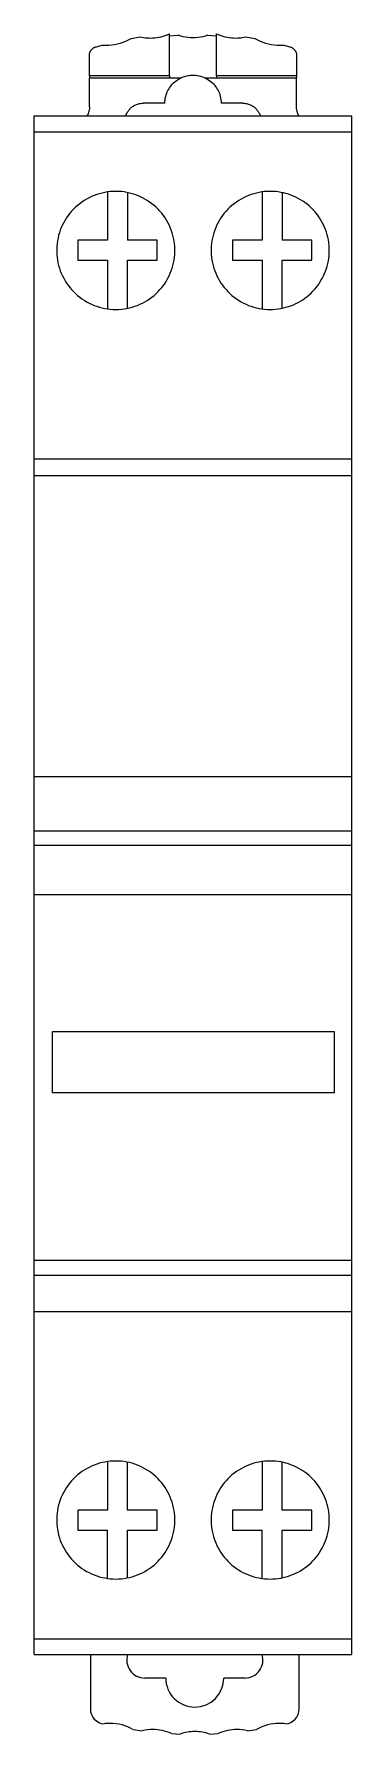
# Model space of a CAD drawing. Header units: millimetres. Extents: x 3609 to 5941, y 2453 to 3731.
# Drawn here: x 5031.4 to 5048.1, y 3360.3 to 3450.1 of the extents above; entities that cross this region are included whole.
import ezdxf

# ---------------------------------------------------------------- set-up
doc = ezdxf.new("R2010")
doc.units = ezdxf.units.MM

msp = doc.modelspace()

# ---------------------------------------------------------------- linework, layer by layer
for p, q in [((5036.062, 3449.632), (5036.205, 3449.69)), ((5036.205, 3449.69), (5036.346, 3449.758)), ((5036.346, 3449.758), (5036.485, 3449.835)), ((5036.485, 3449.835), (5036.966, 3449.913)), ((5036.966, 3449.913), (5037.056, 3449.895)), ((5037.056, 3449.895), (5037.146, 3449.88)), ((5037.146, 3449.88), (5037.235, 3449.868)), ((5037.235, 3449.868), (5037.325, 3449.86)), ((5037.325, 3449.86), (5037.414, 3449.855)), ((5037.414, 3449.855), (5037.502, 3449.854)), ((5037.502, 3449.854), (5037.616, 3449.857)), ((5037.616, 3449.857), (5037.728, 3449.864)), ((5037.728, 3449.864), (5037.841, 3449.877)), ((5037.841, 3449.877), (5037.953, 3449.895)), ((5037.953, 3449.895), (5038.064, 3449.918)), ((5038.064, 3449.918), (5038.175, 3449.947)), ((5038.175, 3449.947), (5038.285, 3449.981)), ((5038.285, 3449.981), (5038.395, 3450.021)), ((5038.395, 3450.021), (5038.504, 3450.066)), ((5038.511, 3450.006), (5038.504, 3450.066)), ((5038.504, 3447.854), (5038.504, 3450.066)), ((5038.504, 3450.006), (5038.511, 3450.006)), ((5038.515, 3449.974), (5038.511, 3450.006)), ((5038.515, 3449.974), (5038.972, 3449.996)), ((5039.102, 3449.956), (5038.972, 3449.996)), ((5039.231, 3449.924), (5039.102, 3449.956)), ((5039.361, 3449.899), (5039.231, 3449.924)), ((5039.49, 3449.881), (5039.361, 3449.899)), ((5039.619, 3449.871), (5039.49, 3449.881)), ((5039.749, 3449.868), (5039.619, 3449.871)), ((5039.878, 3449.871), (5039.749, 3449.868)), ((5040.007, 3449.881), (5039.878, 3449.871)), ((5040.137, 3449.899), (5040.007, 3449.881)), ((5040.266, 3449.924), (5040.137, 3449.899)), ((5040.396, 3449.956), (5040.266, 3449.924)), ((5040.525, 3449.996), (5040.396, 3449.956)), ((5040.525, 3449.996), (5040.982, 3449.974)), ((5040.982, 3449.974), (5040.986, 3450.006)), ((5040.986, 3450.006), (5040.994, 3450.066)), ((5040.986, 3450.006), (5040.994, 3450.006)), ((5040.994, 3450.066), (5041.103, 3450.021)), ((5040.994, 3447.854), (5040.994, 3450.066)), ((5041.103, 3450.021), (5041.213, 3449.981)), ((5041.213, 3449.981), (5041.324, 3449.947)), ((5041.324, 3449.947), (5041.435, 3449.919)), ((5041.435, 3449.919), (5041.547, 3449.896)), ((5041.547, 3449.896), (5041.659, 3449.878)), ((5041.659, 3449.878), (5041.772, 3449.865)), ((5041.772, 3449.865), (5041.885, 3449.857)), ((5041.885, 3449.857), (5041.999, 3449.854)), ((5041.999, 3449.854), (5042.086, 3449.856)), ((5042.086, 3449.856), (5042.174, 3449.86)), ((5042.174, 3449.86), (5042.262, 3449.868)), ((5042.262, 3449.868), (5042.35, 3449.879)), ((5042.35, 3449.879), (5042.439, 3449.894)), ((5042.439, 3449.894), (5042.528, 3449.911)), ((5042.528, 3449.911), (5043.007, 3449.835)), ((5043.007, 3449.835), (5043.147, 3449.758)), ((5043.147, 3449.758), (5043.288, 3449.69)), ((5043.288, 3449.69), (5043.432, 3449.632)), ((5034.291, 3447.854), (5034.292, 3448.98)), ((5034.292, 3448.98), (5034.295, 3449.009)), ((5034.295, 3449.009), (5034.3, 3449.037)), ((5034.3, 3449.037), (5034.306, 3449.063)), ((5034.306, 3449.063), (5034.314, 3449.088)), ((5034.314, 3449.088), (5034.322, 3449.112)), ((5034.322, 3449.112), (5034.332, 3449.135)), ((5034.332, 3449.135), (5034.343, 3449.157)), ((5034.343, 3449.157), (5034.355, 3449.178)), ((5034.355, 3449.178), (5034.368, 3449.198)), ((5034.368, 3449.198), (5034.382, 3449.217)), ((5034.382, 3449.217), (5034.397, 3449.236)), ((5034.397, 3449.236), (5034.413, 3449.254)), ((5034.413, 3449.254), (5034.429, 3449.271)), ((5034.429, 3449.271), (5034.447, 3449.288)), ((5034.447, 3449.288), (5034.465, 3449.303)), ((5034.465, 3449.303), (5034.484, 3449.318)), ((5034.484, 3449.318), (5034.505, 3449.332)), ((5034.505, 3449.332), (5034.526, 3449.345)), ((5034.526, 3449.345), (5034.549, 3449.356)), ((5034.549, 3449.356), (5034.573, 3449.367)), ((5034.573, 3449.367), (5034.598, 3449.377)), ((5034.598, 3449.377), (5034.625, 3449.385)), ((5034.625, 3449.385), (5034.653, 3449.392)), ((5034.653, 3449.392), (5034.966, 3449.477)), ((5034.966, 3449.477), (5034.998, 3449.475)), ((5034.998, 3449.475), (5035.03, 3449.473)), ((5035.03, 3449.473), (5035.062, 3449.472)), ((5035.062, 3449.472), (5035.095, 3449.471)), ((5035.095, 3449.471), (5035.126, 3449.47)), ((5035.126, 3449.47), (5035.158, 3449.47)), ((5035.158, 3449.47), (5035.314, 3449.474)), ((5035.314, 3449.474), (5035.468, 3449.488)), ((5035.468, 3449.488), (5035.619, 3449.511)), ((5035.619, 3449.511), (5035.769, 3449.543)), ((5035.769, 3449.543), (5035.916, 3449.583)), ((5035.916, 3449.583), (5036.062, 3449.632)), ((5043.432, 3449.632), (5043.578, 3449.583)), ((5043.578, 3449.583), (5043.726, 3449.543)), ((5043.726, 3449.543), (5043.876, 3449.511)), ((5043.876, 3449.511), (5044.028, 3449.488)), ((5044.028, 3449.488), (5044.182, 3449.474)), ((5044.182, 3449.474), (5044.339, 3449.47)), ((5044.339, 3449.47), (5044.371, 3449.47)), ((5044.371, 3449.47), (5044.403, 3449.471)), ((5044.403, 3449.471), (5044.435, 3449.472)), ((5044.435, 3449.472), (5044.467, 3449.473)), ((5044.467, 3449.473), (5044.499, 3449.475)), ((5044.499, 3449.475), (5044.532, 3449.477)), ((5044.532, 3449.477), (5044.845, 3449.392)), ((5044.845, 3449.392), (5044.873, 3449.385)), ((5044.873, 3449.385), (5044.899, 3449.376)), ((5044.899, 3449.376), (5044.924, 3449.367)), ((5044.924, 3449.367), (5044.948, 3449.356)), ((5044.948, 3449.356), (5044.971, 3449.344)), ((5044.971, 3449.344), (5044.992, 3449.332)), ((5044.992, 3449.332), (5045.013, 3449.318)), ((5045.013, 3449.318), (5045.032, 3449.303)), ((5045.032, 3449.303), (5045.05, 3449.287)), ((5045.05, 3449.287), (5045.068, 3449.271)), ((5045.068, 3449.271), (5045.084, 3449.254)), ((5045.084, 3449.254), (5045.1, 3449.236)), ((5045.1, 3449.236), (5045.115, 3449.217)), ((5045.115, 3449.217), (5045.129, 3449.198)), ((5045.129, 3449.198), (5045.142, 3449.178)), ((5045.142, 3449.178), (5045.154, 3449.157)), ((5045.154, 3449.157), (5045.165, 3449.135)), ((5045.165, 3449.135), (5045.175, 3449.112)), ((5045.175, 3449.112), (5045.184, 3449.088)), ((5045.184, 3449.088), (5045.191, 3449.063)), ((5045.191, 3449.063), (5045.197, 3449.037)), ((5045.197, 3449.037), (5045.202, 3449.009)), ((5045.202, 3449.009), (5045.206, 3448.98)), ((5045.206, 3448.98), (5045.206, 3447.854)), ((5039.425, 3447.857), (5039.49, 3447.87)), ((5039.49, 3447.87), (5039.554, 3447.88)), ((5039.554, 3447.88), (5039.619, 3447.887)), ((5039.619, 3447.887), (5039.684, 3447.891)), ((5039.684, 3447.891), (5039.749, 3447.892)), ((5039.749, 3447.892), (5039.813, 3447.891)), ((5039.813, 3447.891), (5039.878, 3447.887)), ((5039.878, 3447.887), (5039.943, 3447.88)), ((5039.943, 3447.88), (5040.008, 3447.87)), ((5040.008, 3447.87), (5040.073, 3447.857)), ((5034.29, 3446.215), (5034.291, 3447.744)), ((5038.504, 3447.854), (5034.291, 3447.854)), ((5034.291, 3447.854), (5034.291, 3447.744)), ((5034.291, 3447.744), (5038.504, 3447.744)), ((5038.361, 3446.934), (5038.393, 3447.012)), ((5038.393, 3447.012), (5038.429, 3447.087)), ((5038.429, 3447.087), (5038.469, 3447.16)), ((5038.469, 3447.16), (5038.513, 3447.231)), ((5038.504, 3447.854), (5038.504, 3447.744)), ((5038.504, 3447.744), (5039.101, 3447.744)), ((5038.513, 3447.231), (5038.561, 3447.298)), ((5038.561, 3447.298), (5038.613, 3447.364)), ((5038.613, 3447.364), (5038.669, 3447.427)), ((5038.669, 3447.427), (5038.729, 3447.487)), ((5038.729, 3447.487), (5038.793, 3447.544)), ((5038.793, 3447.544), (5038.862, 3447.599)), ((5038.862, 3447.599), (5038.936, 3447.651)), ((5038.936, 3447.651), (5039.016, 3447.699)), ((5039.016, 3447.699), (5039.101, 3447.744)), ((5039.101, 3447.744), (5039.166, 3447.773)), ((5039.166, 3447.773), (5039.23, 3447.799)), ((5039.23, 3447.799), (5039.295, 3447.822)), ((5039.295, 3447.822), (5039.36, 3447.841)), ((5039.36, 3447.841), (5039.425, 3447.857)), ((5040.073, 3447.857), (5040.137, 3447.841)), ((5040.137, 3447.841), (5040.202, 3447.822)), ((5040.202, 3447.822), (5040.267, 3447.799)), ((5040.267, 3447.799), (5040.332, 3447.773)), ((5040.332, 3447.773), (5040.397, 3447.744)), ((5040.397, 3447.744), (5040.994, 3447.744)), ((5040.397, 3447.744), (5040.482, 3447.699)), ((5040.482, 3447.699), (5040.561, 3447.651)), ((5040.561, 3447.651), (5040.635, 3447.599)), ((5040.635, 3447.599), (5040.704, 3447.544)), ((5040.704, 3447.544), (5040.768, 3447.487)), ((5040.768, 3447.487), (5040.829, 3447.427)), ((5040.829, 3447.427), (5040.885, 3447.364)), ((5040.885, 3447.364), (5040.936, 3447.298)), ((5040.936, 3447.298), (5040.984, 3447.231)), ((5040.984, 3447.231), (5041.028, 3447.16)), ((5045.206, 3447.854), (5040.994, 3447.854)), ((5040.994, 3447.854), (5040.994, 3447.744)), ((5040.994, 3447.744), (5045.206, 3447.744)), ((5041.028, 3447.16), (5041.069, 3447.087)), ((5041.069, 3447.087), (5041.105, 3447.012)), ((5041.105, 3447.012), (5041.137, 3446.934)), ((5045.206, 3447.854), (5045.206, 3447.744)), ((5045.208, 3446.215), (5045.206, 3447.744)), ((5034.286, 3446.132), (5034.277, 3446.055)), ((5034.29, 3446.215), (5034.286, 3446.132)), ((5036.37, 3446.052), (5036.398, 3446.085)), ((5036.398, 3446.085), (5036.428, 3446.117)), ((5036.428, 3446.117), (5036.459, 3446.148)), ((5036.459, 3446.148), (5036.492, 3446.178)), ((5036.492, 3446.178), (5036.527, 3446.206)), ((5036.527, 3446.206), (5036.563, 3446.233)), ((5036.563, 3446.233), (5036.601, 3446.259)), ((5036.601, 3446.259), (5036.642, 3446.283)), ((5036.642, 3446.283), (5036.684, 3446.305)), ((5036.684, 3446.305), (5036.728, 3446.326)), ((5036.728, 3446.326), (5036.774, 3446.345)), ((5036.774, 3446.345), (5036.822, 3446.362)), ((5036.822, 3446.362), (5036.874, 3446.377)), ((5036.874, 3446.377), (5036.928, 3446.39)), ((5036.928, 3446.39), (5036.986, 3446.399)), ((5036.986, 3446.399), (5037.048, 3446.406)), ((5037.048, 3446.406), (5037.115, 3446.408)), ((5038.264, 3446.408), (5037.115, 3446.408)), ((5038.264, 3446.408), (5038.267, 3446.504)), ((5038.267, 3446.504), (5038.276, 3446.596)), ((5038.276, 3446.596), (5038.29, 3446.685)), ((5038.29, 3446.685), (5038.309, 3446.771)), ((5038.309, 3446.771), (5038.333, 3446.854)), ((5038.333, 3446.854), (5038.361, 3446.934)), ((5041.137, 3446.934), (5041.165, 3446.854)), ((5041.165, 3446.854), (5041.188, 3446.771)), ((5041.188, 3446.771), (5041.207, 3446.685)), ((5041.207, 3446.685), (5041.221, 3446.596)), ((5041.221, 3446.596), (5041.23, 3446.504)), ((5041.23, 3446.504), (5041.233, 3446.408)), ((5042.382, 3446.408), (5041.233, 3446.408)), ((5042.382, 3446.408), (5042.45, 3446.406)), ((5042.45, 3446.406), (5042.512, 3446.399)), ((5042.512, 3446.399), (5042.569, 3446.39)), ((5042.569, 3446.39), (5042.624, 3446.377)), ((5042.624, 3446.377), (5042.675, 3446.362)), ((5042.675, 3446.362), (5042.724, 3446.345)), ((5042.724, 3446.345), (5042.77, 3446.326)), ((5042.77, 3446.326), (5042.814, 3446.305)), ((5042.814, 3446.305), (5042.856, 3446.283)), ((5042.856, 3446.283), (5042.896, 3446.259)), ((5042.896, 3446.259), (5042.934, 3446.233)), ((5042.934, 3446.233), (5042.971, 3446.206)), ((5042.971, 3446.206), (5043.005, 3446.178)), ((5043.005, 3446.178), (5043.038, 3446.148)), ((5043.038, 3446.148), (5043.07, 3446.117)), ((5043.07, 3446.117), (5043.099, 3446.085)), ((5043.099, 3446.085), (5043.128, 3446.052)), ((5045.211, 3446.132), (5045.208, 3446.215)), ((5045.221, 3446.055), (5045.211, 3446.132)), ((5031.369, 3444.908), (5031.369, 3445.738)), ((5031.369, 3445.738), (5048.129, 3445.738)), ((5034.191, 3445.794), (5034.161, 3445.738)), ((5034.219, 3445.853), (5034.191, 3445.794)), ((5034.242, 3445.916), (5034.219, 3445.853)), ((5034.262, 3445.983), (5034.242, 3445.916)), ((5034.277, 3446.055), (5034.262, 3445.983)), ((5036.201, 3445.738), (5036.216, 3445.782)), ((5036.216, 3445.782), (5036.233, 3445.824)), ((5036.233, 3445.824), (5036.252, 3445.866)), ((5036.252, 3445.866), (5036.272, 3445.905)), ((5036.272, 3445.905), (5036.294, 3445.944)), ((5036.294, 3445.944), (5036.318, 3445.981)), ((5036.318, 3445.981), (5036.343, 3446.017)), ((5036.343, 3446.017), (5036.37, 3446.052)), ((5043.128, 3446.052), (5043.154, 3446.017)), ((5043.154, 3446.017), (5043.18, 3445.981)), ((5043.18, 3445.981), (5043.203, 3445.944)), ((5043.203, 3445.944), (5043.225, 3445.905)), ((5043.225, 3445.905), (5043.246, 3445.866)), ((5043.246, 3445.866), (5043.264, 3445.824)), ((5043.264, 3445.824), (5043.281, 3445.782)), ((5043.281, 3445.782), (5043.296, 3445.738)), ((5045.235, 3445.983), (5045.221, 3446.055)), ((5045.255, 3445.916), (5045.235, 3445.983)), ((5045.279, 3445.853), (5045.255, 3445.916)), ((5045.306, 3445.794), (5045.279, 3445.853)), ((5045.336, 3445.738), (5045.306, 3445.794)), ((5048.129, 3444.908), (5048.129, 3445.738)), ((5031.369, 3427.637), (5031.369, 3444.908)), ((5031.369, 3444.908), (5048.129, 3444.908)), ((5048.129, 3427.637), (5048.129, 3444.908)), ((5034.676, 3441.591), (5034.538, 3441.54)), ((5034.815, 3441.634), (5034.676, 3441.591)), ((5034.956, 3441.671), (5034.815, 3441.634)), ((5035.099, 3441.702), (5034.956, 3441.671)), ((5035.242, 3441.726), (5035.099, 3441.702)), ((5035.386, 3441.743), (5035.242, 3441.726)), ((5035.247, 3441.726), (5035.247, 3439.177)), ((5035.532, 3441.753), (5035.386, 3441.743)), ((5035.678, 3441.756), (5035.532, 3441.753)), ((5035.826, 3441.753), (5035.678, 3441.756)), ((5035.971, 3441.743), (5035.826, 3441.753)), ((5036.116, 3441.726), (5035.971, 3441.743)), ((5036.259, 3441.702), (5036.116, 3441.726)), ((5036.401, 3441.671), (5036.259, 3441.702)), ((5036.301, 3441.693), (5036.301, 3439.177)), ((5036.542, 3441.634), (5036.401, 3441.671)), ((5036.682, 3441.59), (5036.542, 3441.634)), ((5036.819, 3441.54), (5036.682, 3441.59)), ((5042.816, 3441.591), (5042.679, 3441.54)), ((5042.956, 3441.634), (5042.816, 3441.591)), ((5043.097, 3441.671), (5042.956, 3441.634)), ((5043.239, 3441.702), (5043.097, 3441.671)), ((5043.382, 3441.726), (5043.239, 3441.702)), ((5043.526, 3441.743), (5043.382, 3441.726)), ((5043.388, 3441.726), (5043.388, 3439.177)), ((5043.672, 3441.753), (5043.526, 3441.743)), ((5043.819, 3441.756), (5043.672, 3441.753)), ((5043.959, 3441.753), (5043.819, 3441.756)), ((5044.099, 3441.744), (5043.959, 3441.753)), ((5044.237, 3441.728), (5044.099, 3441.744)), ((5044.374, 3441.706), (5044.237, 3441.728)), ((5044.511, 3441.678), (5044.374, 3441.706)), ((5044.441, 3441.693), (5044.441, 3439.177)), ((5044.646, 3441.644), (5044.511, 3441.678)), ((5044.78, 3441.604), (5044.646, 3441.644)), ((5044.912, 3441.558), (5044.78, 3441.604)), ((5033.351, 3440.712), (5033.256, 3440.601)), ((5033.45, 3440.819), (5033.351, 3440.712)), ((5033.555, 3440.921), (5033.45, 3440.819)), ((5033.664, 3441.018), (5033.555, 3440.921)), ((5033.777, 3441.109), (5033.664, 3441.018)), ((5033.895, 3441.196), (5033.777, 3441.109)), ((5034.017, 3441.276), (5033.895, 3441.196)), ((5034.142, 3441.351), (5034.017, 3441.276)), ((5034.271, 3441.421), (5034.142, 3441.351)), ((5034.403, 3441.484), (5034.271, 3441.421)), ((5034.538, 3441.54), (5034.403, 3441.484)), ((5036.954, 3441.483), (5036.819, 3441.54)), ((5037.087, 3441.42), (5036.954, 3441.483)), ((5037.216, 3441.351), (5037.087, 3441.42)), ((5037.341, 3441.276), (5037.216, 3441.351)), ((5037.463, 3441.195), (5037.341, 3441.276)), ((5037.581, 3441.109), (5037.463, 3441.195)), ((5037.694, 3441.017), (5037.581, 3441.109)), ((5037.803, 3440.92), (5037.694, 3441.017)), ((5037.907, 3440.818), (5037.803, 3440.92)), ((5038.007, 3440.712), (5037.907, 3440.818)), ((5038.101, 3440.6), (5038.007, 3440.712)), ((5041.491, 3440.712), (5041.397, 3440.601)), ((5041.591, 3440.819), (5041.491, 3440.712)), ((5041.695, 3440.921), (5041.591, 3440.819)), ((5041.804, 3441.018), (5041.695, 3440.921)), ((5041.918, 3441.109), (5041.804, 3441.018)), ((5042.035, 3441.196), (5041.918, 3441.109)), ((5042.157, 3441.276), (5042.035, 3441.196)), ((5042.282, 3441.351), (5042.157, 3441.276)), ((5042.411, 3441.42), (5042.282, 3441.351)), ((5042.544, 3441.484), (5042.411, 3441.42)), ((5042.679, 3441.54), (5042.544, 3441.484)), ((5045.042, 3441.506), (5044.912, 3441.558)), ((5045.169, 3441.449), (5045.042, 3441.506)), ((5045.294, 3441.385), (5045.169, 3441.449)), ((5045.415, 3441.316), (5045.294, 3441.385)), ((5045.534, 3441.242), (5045.415, 3441.316)), ((5045.649, 3441.163), (5045.534, 3441.242)), ((5045.76, 3441.078), (5045.649, 3441.163)), ((5045.867, 3440.989), (5045.76, 3441.078)), ((5045.971, 3440.895), (5045.867, 3440.989)), ((5046.07, 3440.796), (5045.971, 3440.895)), ((5046.164, 3440.693), (5046.07, 3440.796)), ((5046.254, 3440.585), (5046.164, 3440.693)), ((5032.807, 3439.852), (5032.754, 3439.717)), ((5032.867, 3439.985), (5032.807, 3439.852)), ((5032.933, 3440.115), (5032.867, 3439.985)), ((5033.005, 3440.242), (5032.933, 3440.115)), ((5033.083, 3440.365), (5033.005, 3440.242)), ((5033.167, 3440.485), (5033.083, 3440.365)), ((5033.256, 3440.601), (5033.167, 3440.485)), ((5038.191, 3440.484), (5038.101, 3440.6)), ((5038.275, 3440.364), (5038.191, 3440.484)), ((5038.353, 3440.241), (5038.275, 3440.364)), ((5038.425, 3440.114), (5038.353, 3440.241)), ((5038.491, 3439.984), (5038.425, 3440.114)), ((5038.55, 3439.851), (5038.491, 3439.984)), ((5038.604, 3439.716), (5038.55, 3439.851)), ((5040.947, 3439.852), (5040.894, 3439.716)), ((5041.007, 3439.985), (5040.947, 3439.852)), ((5041.073, 3440.115), (5041.007, 3439.985)), ((5041.145, 3440.241), (5041.073, 3440.115)), ((5041.223, 3440.365), (5041.145, 3440.241)), ((5041.307, 3440.485), (5041.223, 3440.365)), ((5041.397, 3440.601), (5041.307, 3440.485)), ((5046.339, 3440.474), (5046.254, 3440.585)), ((5046.418, 3440.359), (5046.339, 3440.474)), ((5046.493, 3440.241), (5046.418, 3440.359)), ((5046.562, 3440.12), (5046.493, 3440.241)), ((5046.626, 3439.995), (5046.562, 3440.12)), ((5046.684, 3439.867), (5046.626, 3439.995)), ((5046.736, 3439.737), (5046.684, 3439.867)), ((5032.584, 3439.006), (5032.57, 3438.861)), ((5032.604, 3439.151), (5032.584, 3439.006)), ((5032.632, 3439.295), (5032.604, 3439.151)), ((5032.666, 3439.438), (5032.632, 3439.295)), ((5032.706, 3439.578), (5032.666, 3439.438)), ((5032.754, 3439.717), (5032.706, 3439.578)), ((5033.684, 3439.177), (5033.684, 3438.124)), ((5035.247, 3439.177), (5033.684, 3439.177)), ((5037.864, 3439.177), (5036.301, 3439.177)), ((5037.864, 3438.124), (5037.864, 3439.177)), ((5038.651, 3439.578), (5038.604, 3439.716)), ((5038.691, 3439.437), (5038.651, 3439.578)), ((5038.725, 3439.295), (5038.691, 3439.437)), ((5038.753, 3439.151), (5038.725, 3439.295)), ((5038.773, 3439.006), (5038.753, 3439.151)), ((5038.787, 3438.861), (5038.773, 3439.006)), ((5040.724, 3439.006), (5040.71, 3438.861)), ((5040.745, 3439.151), (5040.724, 3439.006)), ((5040.772, 3439.295), (5040.745, 3439.151)), ((5040.806, 3439.437), (5040.772, 3439.295)), ((5040.847, 3439.578), (5040.806, 3439.437)), ((5040.894, 3439.716), (5040.847, 3439.578)), ((5041.825, 3439.177), (5041.825, 3438.124)), ((5043.388, 3439.177), (5041.825, 3439.177)), ((5046.005, 3439.177), (5044.441, 3439.177)), ((5046.005, 3438.124), (5046.005, 3439.177)), ((5046.782, 3439.605), (5046.736, 3439.737)), ((5046.823, 3439.471), (5046.782, 3439.605)), ((5046.857, 3439.335), (5046.823, 3439.471)), ((5046.885, 3439.199), (5046.857, 3439.335)), ((5046.907, 3439.061), (5046.885, 3439.199)), ((5046.923, 3438.923), (5046.907, 3439.061)), ((5046.932, 3438.784), (5046.923, 3438.923)), ((5032.57, 3438.861), (5032.563, 3438.715)), ((5032.563, 3438.715), (5032.563, 3438.57)), ((5032.563, 3438.57), (5032.57, 3438.424)), ((5032.57, 3438.424), (5032.583, 3438.279)), ((5032.583, 3438.279), (5032.604, 3438.134)), ((5032.604, 3438.134), (5032.631, 3437.99)), ((5033.684, 3438.124), (5035.247, 3438.124)), ((5035.247, 3438.124), (5035.247, 3435.556)), ((5036.301, 3438.124), (5037.864, 3438.124)), ((5036.301, 3435.589), (5036.301, 3438.124)), ((5038.726, 3437.99), (5038.753, 3438.134)), ((5038.753, 3438.134), (5038.774, 3438.279)), ((5038.774, 3438.279), (5038.787, 3438.424)), ((5038.794, 3438.715), (5038.787, 3438.861)), ((5038.787, 3438.424), (5038.794, 3438.57)), ((5038.794, 3438.57), (5038.794, 3438.715)), ((5040.71, 3438.861), (5040.703, 3438.715)), ((5040.703, 3438.715), (5040.703, 3438.57)), ((5040.703, 3438.57), (5040.71, 3438.424)), ((5040.71, 3438.424), (5040.724, 3438.279)), ((5040.724, 3438.279), (5040.744, 3438.134)), ((5040.744, 3438.134), (5040.772, 3437.99)), ((5041.825, 3438.124), (5043.388, 3438.124)), ((5043.388, 3438.124), (5043.388, 3435.556)), ((5044.441, 3438.124), (5046.005, 3438.124)), ((5044.441, 3435.589), (5044.441, 3438.124)), ((5046.858, 3437.952), (5046.886, 3438.088)), ((5046.886, 3438.088), (5046.908, 3438.225)), ((5046.908, 3438.225), (5046.923, 3438.364)), ((5046.923, 3438.364), (5046.932, 3438.503)), ((5046.935, 3438.643), (5046.932, 3438.784)), ((5046.932, 3438.503), (5046.935, 3438.643)), ((5032.631, 3437.99), (5032.665, 3437.847)), ((5032.665, 3437.847), (5032.706, 3437.706)), ((5032.706, 3437.706), (5032.753, 3437.568)), ((5032.753, 3437.568), (5032.806, 3437.433)), ((5032.806, 3437.433), (5032.866, 3437.3)), ((5032.866, 3437.3), (5032.932, 3437.17)), ((5032.932, 3437.17), (5033.004, 3437.043)), ((5038.353, 3437.042), (5038.425, 3437.169)), ((5038.425, 3437.169), (5038.491, 3437.299)), ((5038.491, 3437.299), (5038.551, 3437.432)), ((5038.551, 3437.432), (5038.604, 3437.568)), ((5038.604, 3437.568), (5038.651, 3437.706)), ((5038.651, 3437.706), (5038.692, 3437.847)), ((5038.692, 3437.847), (5038.726, 3437.99)), ((5040.772, 3437.99), (5040.806, 3437.847)), ((5040.806, 3437.847), (5040.846, 3437.706)), ((5040.846, 3437.706), (5040.893, 3437.568)), ((5040.893, 3437.568), (5040.947, 3437.433)), ((5040.947, 3437.433), (5041.006, 3437.3)), ((5041.006, 3437.3), (5041.072, 3437.17)), ((5041.072, 3437.17), (5041.144, 3437.043)), ((5046.495, 3437.045), (5046.564, 3437.167)), ((5046.564, 3437.167), (5046.628, 3437.292)), ((5046.628, 3437.292), (5046.686, 3437.419)), ((5046.686, 3437.419), (5046.738, 3437.549)), ((5046.738, 3437.549), (5046.784, 3437.682)), ((5046.784, 3437.682), (5046.824, 3437.816)), ((5046.824, 3437.816), (5046.858, 3437.952)), ((5033.004, 3437.043), (5033.082, 3436.919)), ((5033.082, 3436.919), (5033.166, 3436.799)), ((5033.166, 3436.799), (5033.255, 3436.683)), ((5033.255, 3436.683), (5033.35, 3436.571)), ((5033.35, 3436.571), (5033.449, 3436.464)), ((5033.449, 3436.464), (5033.554, 3436.362)), ((5033.554, 3436.362), (5033.663, 3436.266)), ((5033.663, 3436.266), (5033.776, 3436.174)), ((5037.58, 3436.173), (5037.693, 3436.265)), ((5037.693, 3436.265), (5037.802, 3436.362)), ((5037.802, 3436.362), (5037.907, 3436.464)), ((5037.907, 3436.464), (5038.007, 3436.571)), ((5038.007, 3436.571), (5038.101, 3436.682)), ((5038.101, 3436.682), (5038.191, 3436.798)), ((5038.191, 3436.798), (5038.275, 3436.918)), ((5038.275, 3436.918), (5038.353, 3437.042)), ((5041.144, 3437.043), (5041.222, 3436.919)), ((5041.222, 3436.919), (5041.306, 3436.799)), ((5041.306, 3436.799), (5041.396, 3436.683)), ((5041.396, 3436.683), (5041.49, 3436.571)), ((5041.49, 3436.571), (5041.59, 3436.464)), ((5041.59, 3436.464), (5041.694, 3436.362)), ((5041.694, 3436.362), (5041.803, 3436.266)), ((5041.803, 3436.266), (5041.917, 3436.174)), ((5045.651, 3436.121), (5045.762, 3436.206)), ((5045.762, 3436.206), (5045.87, 3436.296)), ((5045.87, 3436.296), (5045.973, 3436.39)), ((5045.973, 3436.39), (5046.072, 3436.489)), ((5046.072, 3436.489), (5046.166, 3436.592)), ((5046.166, 3436.592), (5046.256, 3436.7)), ((5046.256, 3436.7), (5046.341, 3436.811)), ((5046.341, 3436.811), (5046.421, 3436.927)), ((5046.421, 3436.927), (5046.495, 3437.045)), ((5033.776, 3436.174), (5033.894, 3436.088)), ((5033.894, 3436.088), (5034.016, 3436.007)), ((5034.016, 3436.007), (5034.141, 3435.931)), ((5034.141, 3435.931), (5034.271, 3435.862)), ((5034.271, 3435.862), (5034.403, 3435.799)), ((5034.403, 3435.799), (5034.538, 3435.742)), ((5034.538, 3435.742), (5034.675, 3435.692)), ((5034.675, 3435.692), (5034.815, 3435.648)), ((5034.815, 3435.648), (5034.956, 3435.611)), ((5034.956, 3435.611), (5035.098, 3435.581)), ((5035.098, 3435.581), (5035.241, 3435.557)), ((5035.241, 3435.557), (5035.386, 3435.54)), ((5035.386, 3435.54), (5035.531, 3435.53)), ((5035.531, 3435.53), (5035.678, 3435.526)), ((5035.678, 3435.526), (5035.825, 3435.53)), ((5035.825, 3435.53), (5035.971, 3435.54)), ((5035.971, 3435.54), (5036.115, 3435.557)), ((5036.115, 3435.557), (5036.258, 3435.58)), ((5036.258, 3435.58), (5036.4, 3435.611)), ((5036.4, 3435.611), (5036.541, 3435.648)), ((5036.541, 3435.648), (5036.681, 3435.692)), ((5036.681, 3435.692), (5036.818, 3435.742)), ((5036.818, 3435.742), (5036.953, 3435.799)), ((5036.953, 3435.799), (5037.086, 3435.862)), ((5037.086, 3435.862), (5037.215, 3435.931)), ((5037.215, 3435.931), (5037.34, 3436.006)), ((5037.34, 3436.006), (5037.462, 3436.087)), ((5037.462, 3436.087), (5037.58, 3436.173)), ((5041.917, 3436.174), (5042.034, 3436.087)), ((5042.034, 3436.087), (5042.156, 3436.007)), ((5042.156, 3436.007), (5042.282, 3435.931)), ((5042.282, 3435.931), (5042.411, 3435.862)), ((5042.411, 3435.862), (5042.543, 3435.799)), ((5042.543, 3435.799), (5042.678, 3435.742)), ((5042.678, 3435.742), (5042.816, 3435.692)), ((5042.816, 3435.692), (5042.956, 3435.648)), ((5042.956, 3435.648), (5043.097, 3435.611)), ((5043.097, 3435.611), (5043.239, 3435.581)), ((5043.239, 3435.581), (5043.382, 3435.557)), ((5043.382, 3435.557), (5043.526, 3435.54)), ((5043.526, 3435.54), (5043.672, 3435.53)), ((5043.672, 3435.53), (5043.819, 3435.526)), ((5043.819, 3435.526), (5043.959, 3435.529)), ((5043.959, 3435.529), (5044.099, 3435.539)), ((5044.099, 3435.539), (5044.237, 3435.554)), ((5044.237, 3435.554), (5044.374, 3435.576)), ((5044.374, 3435.576), (5044.511, 3435.604)), ((5044.511, 3435.604), (5044.646, 3435.638)), ((5044.646, 3435.638), (5044.781, 3435.678)), ((5044.781, 3435.678), (5044.913, 3435.724)), ((5044.913, 3435.724), (5045.043, 3435.777)), ((5045.043, 3435.777), (5045.171, 3435.834)), ((5045.171, 3435.834), (5045.295, 3435.898)), ((5045.295, 3435.898), (5045.417, 3435.967)), ((5045.417, 3435.967), (5045.536, 3436.041)), ((5045.536, 3436.041), (5045.651, 3436.121)), ((5031.369, 3426.757), (5031.369, 3427.637)), ((5031.369, 3427.637), (5048.129, 3427.637)), ((5048.129, 3426.757), (5048.129, 3427.637)), ((5031.369, 3410.877), (5031.369, 3426.757)), ((5031.369, 3426.757), (5048.129, 3426.757)), ((5048.129, 3410.877), (5048.129, 3426.757)), ((5031.369, 3408.004), (5031.369, 3410.877)), ((5031.369, 3410.877), (5048.129, 3410.877)), ((5048.129, 3408.004), (5048.129, 3410.877)), ((5031.369, 3407.238), (5031.369, 3408.004)), ((5031.369, 3408.004), (5048.129, 3408.004)), ((5048.129, 3407.238), (5048.129, 3408.004)), ((5031.369, 3404.635), (5031.369, 3407.238)), ((5031.369, 3407.238), (5048.129, 3407.238)), ((5048.129, 3404.635), (5048.129, 3407.238)), ((5031.369, 3390.431), (5031.369, 3404.635)), ((5031.369, 3404.635), (5048.129, 3404.635)), ((5048.129, 3390.431), (5048.129, 3404.635)), ((5048.129, 3385.346), (5048.129, 3391.721)), ((5031.369, 3385.346), (5031.369, 3390.431)), ((5031.369, 3384.54), (5031.369, 3385.346)), ((5031.369, 3385.346), (5048.129, 3385.346)), ((5048.129, 3384.54), (5048.129, 3385.346)), ((5031.369, 3382.625), (5031.369, 3384.54)), ((5031.369, 3384.54), (5048.129, 3384.54)), ((5048.129, 3382.625), (5048.129, 3384.54)), ((5031.369, 3365.354), (5031.369, 3382.625)), ((5031.369, 3382.625), (5048.129, 3382.625)), ((5048.129, 3365.354), (5048.129, 3382.625)), ((5034.142, 3374.331), (5034.017, 3374.256)), ((5034.271, 3374.4), (5034.142, 3374.331)), ((5034.404, 3374.463), (5034.271, 3374.4)), ((5034.539, 3374.519), (5034.404, 3374.463)), ((5034.676, 3374.57), (5034.539, 3374.519)), ((5034.816, 3374.613), (5034.676, 3374.57)), ((5034.957, 3374.651), (5034.816, 3374.613)), ((5035.099, 3374.681), (5034.957, 3374.651)), ((5035.242, 3374.705), (5035.099, 3374.681)), ((5035.386, 3374.722), (5035.242, 3374.705)), ((5035.247, 3374.705), (5035.247, 3372.138)), ((5035.532, 3374.732), (5035.386, 3374.722)), ((5035.678, 3374.735), (5035.532, 3374.732)), ((5035.825, 3374.732), (5035.678, 3374.735)), ((5035.971, 3374.722), (5035.825, 3374.732)), ((5036.115, 3374.705), (5035.971, 3374.722)), ((5036.259, 3374.681), (5036.115, 3374.705)), ((5036.401, 3374.65), (5036.259, 3374.681)), ((5036.301, 3372.138), (5036.301, 3374.673)), ((5036.542, 3374.613), (5036.401, 3374.65)), ((5036.681, 3374.57), (5036.542, 3374.613)), ((5036.819, 3374.519), (5036.681, 3374.57)), ((5036.954, 3374.462), (5036.819, 3374.519)), ((5037.086, 3374.399), (5036.954, 3374.462)), ((5037.215, 3374.33), (5037.086, 3374.399)), ((5037.341, 3374.255), (5037.215, 3374.33)), ((5042.283, 3374.331), (5042.157, 3374.256)), ((5042.412, 3374.4), (5042.283, 3374.331)), ((5042.544, 3374.463), (5042.412, 3374.4)), ((5042.679, 3374.519), (5042.544, 3374.463)), ((5042.817, 3374.57), (5042.679, 3374.519)), ((5042.956, 3374.613), (5042.817, 3374.57)), ((5043.097, 3374.651), (5042.956, 3374.613)), ((5043.239, 3374.681), (5043.097, 3374.651)), ((5043.382, 3374.705), (5043.239, 3374.681)), ((5043.527, 3374.722), (5043.382, 3374.705)), ((5043.388, 3374.705), (5043.388, 3372.138)), ((5043.672, 3374.732), (5043.527, 3374.722)), ((5043.819, 3374.735), (5043.672, 3374.732)), ((5043.959, 3374.732), (5043.819, 3374.735)), ((5044.099, 3374.723), (5043.959, 3374.732)), ((5044.237, 3374.707), (5044.099, 3374.723)), ((5044.374, 3374.686), (5044.237, 3374.707)), ((5044.511, 3374.658), (5044.374, 3374.686)), ((5044.441, 3372.138), (5044.441, 3374.673)), ((5044.646, 3374.623), (5044.511, 3374.658)), ((5044.781, 3374.583), (5044.646, 3374.623)), ((5044.913, 3374.537), (5044.781, 3374.583)), ((5045.043, 3374.485), (5044.913, 3374.537)), ((5045.17, 3374.427), (5045.043, 3374.485)), ((5045.295, 3374.364), (5045.17, 3374.427)), ((5045.417, 3374.295), (5045.295, 3374.364)), ((5045.535, 3374.22), (5045.417, 3374.295)), ((5033.166, 3373.463), (5033.082, 3373.343)), ((5033.256, 3373.579), (5033.166, 3373.463)), ((5033.35, 3373.691), (5033.256, 3373.579)), ((5033.45, 3373.798), (5033.35, 3373.691)), ((5033.555, 3373.9), (5033.45, 3373.798)), ((5033.664, 3373.997), (5033.555, 3373.9)), ((5033.777, 3374.088), (5033.664, 3373.997)), ((5033.895, 3374.175), (5033.777, 3374.088)), ((5034.017, 3374.256), (5033.895, 3374.175)), ((5037.463, 3374.174), (5037.341, 3374.255)), ((5037.581, 3374.088), (5037.463, 3374.174)), ((5037.694, 3373.996), (5037.581, 3374.088)), ((5037.803, 3373.899), (5037.694, 3373.996)), ((5037.908, 3373.797), (5037.803, 3373.899)), ((5038.007, 3373.69), (5037.908, 3373.797)), ((5038.102, 3373.579), (5038.007, 3373.69)), ((5038.191, 3373.463), (5038.102, 3373.579)), ((5038.275, 3373.342), (5038.191, 3373.463)), ((5041.307, 3373.463), (5041.223, 3373.343)), ((5041.396, 3373.579), (5041.307, 3373.463)), ((5041.491, 3373.691), (5041.396, 3373.579)), ((5041.591, 3373.798), (5041.491, 3373.691)), ((5041.695, 3373.9), (5041.591, 3373.798)), ((5041.804, 3373.997), (5041.695, 3373.9)), ((5041.918, 3374.088), (5041.804, 3373.997)), ((5042.035, 3374.175), (5041.918, 3374.088)), ((5042.157, 3374.256), (5042.035, 3374.175)), ((5045.65, 3374.141), (5045.535, 3374.22)), ((5045.762, 3374.056), (5045.65, 3374.141)), ((5045.869, 3373.966), (5045.762, 3374.056)), ((5045.973, 3373.872), (5045.869, 3373.966)), ((5046.072, 3373.773), (5045.973, 3373.872)), ((5046.166, 3373.67), (5046.072, 3373.773)), ((5046.256, 3373.562), (5046.166, 3373.67)), ((5046.34, 3373.451), (5046.256, 3373.562)), ((5046.42, 3373.336), (5046.34, 3373.451)), ((5032.706, 3372.555), (5032.665, 3372.415)), ((5032.753, 3372.694), (5032.706, 3372.555)), ((5032.806, 3372.829), (5032.753, 3372.694)), ((5032.866, 3372.962), (5032.806, 3372.829)), ((5032.932, 3373.092), (5032.866, 3372.962)), ((5033.004, 3373.219), (5032.932, 3373.092)), ((5033.082, 3373.343), (5033.004, 3373.219)), ((5038.353, 3373.219), (5038.275, 3373.342)), ((5038.425, 3373.092), (5038.353, 3373.219)), ((5038.491, 3372.962), (5038.425, 3373.092)), ((5038.551, 3372.829), (5038.491, 3372.962)), ((5038.604, 3372.693), (5038.551, 3372.829)), ((5038.651, 3372.555), (5038.604, 3372.693)), ((5038.692, 3372.415), (5038.651, 3372.555)), ((5040.846, 3372.555), (5040.806, 3372.415)), ((5040.893, 3372.694), (5040.846, 3372.555)), ((5040.947, 3372.829), (5040.893, 3372.694)), ((5041.006, 3372.962), (5040.947, 3372.829)), ((5041.072, 3373.092), (5041.006, 3372.962)), ((5041.145, 3373.219), (5041.072, 3373.092)), ((5041.223, 3373.343), (5041.145, 3373.219)), ((5046.495, 3373.217), (5046.42, 3373.336)), ((5046.564, 3373.096), (5046.495, 3373.217)), ((5046.627, 3372.971), (5046.564, 3373.096)), ((5046.685, 3372.843), (5046.627, 3372.971)), ((5046.737, 3372.713), (5046.685, 3372.843)), ((5046.783, 3372.581), (5046.737, 3372.713)), ((5046.823, 3372.447), (5046.783, 3372.581)), ((5032.57, 3371.837), (5032.563, 3371.692)), ((5032.563, 3371.692), (5032.563, 3371.546)), ((5032.583, 3371.983), (5032.57, 3371.837)), ((5032.604, 3372.128), (5032.583, 3371.983)), ((5032.631, 3372.272), (5032.604, 3372.128)), ((5032.665, 3372.415), (5032.631, 3372.272)), ((5033.684, 3372.138), (5033.684, 3371.084)), ((5035.247, 3372.138), (5033.684, 3372.138)), ((5037.864, 3372.138), (5036.301, 3372.138)), ((5037.864, 3371.084), (5037.864, 3372.138)), ((5038.726, 3372.272), (5038.692, 3372.415)), ((5038.753, 3372.128), (5038.726, 3372.272)), ((5038.774, 3371.983), (5038.753, 3372.128)), ((5038.787, 3371.838), (5038.774, 3371.983)), ((5038.794, 3371.692), (5038.787, 3371.838)), ((5038.794, 3371.546), (5038.794, 3371.692)), ((5040.71, 3371.837), (5040.703, 3371.692)), ((5040.703, 3371.692), (5040.703, 3371.546)), ((5040.724, 3371.983), (5040.71, 3371.837)), ((5040.744, 3372.128), (5040.724, 3371.983)), ((5040.772, 3372.272), (5040.744, 3372.128)), ((5040.806, 3372.415), (5040.772, 3372.272)), ((5041.825, 3372.138), (5041.825, 3371.084)), ((5043.388, 3372.138), (5041.825, 3372.138)), ((5046.005, 3372.138), (5044.441, 3372.138)), ((5046.005, 3371.084), (5046.005, 3372.138)), ((5046.858, 3372.312), (5046.823, 3372.447)), ((5046.886, 3372.175), (5046.858, 3372.312)), ((5046.907, 3372.038), (5046.886, 3372.175)), ((5046.923, 3371.9), (5046.907, 3372.038)), ((5046.932, 3371.761), (5046.923, 3371.9)), ((5046.935, 3371.62), (5046.932, 3371.761)), ((5046.932, 3371.48), (5046.935, 3371.62)), ((5032.563, 3371.546), (5032.57, 3371.401)), ((5032.57, 3371.401), (5032.584, 3371.255)), ((5032.584, 3371.255), (5032.604, 3371.111)), ((5032.604, 3371.111), (5032.632, 3370.967)), ((5032.632, 3370.967), (5032.666, 3370.824)), ((5032.666, 3370.824), (5032.706, 3370.684)), ((5033.684, 3371.084), (5035.247, 3371.084)), ((5035.247, 3368.535), (5035.247, 3371.084)), ((5036.301, 3371.084), (5037.864, 3371.084)), ((5036.301, 3368.568), (5036.301, 3371.084)), ((5038.651, 3370.683), (5038.691, 3370.824)), ((5038.691, 3370.824), (5038.725, 3370.967)), ((5038.725, 3370.967), (5038.753, 3371.111)), ((5038.753, 3371.111), (5038.773, 3371.256)), ((5038.773, 3371.256), (5038.787, 3371.401)), ((5038.787, 3371.401), (5038.794, 3371.546)), ((5040.703, 3371.546), (5040.71, 3371.401)), ((5040.71, 3371.401), (5040.724, 3371.255)), ((5040.724, 3371.255), (5040.745, 3371.11)), ((5040.745, 3371.11), (5040.772, 3370.967)), ((5040.772, 3370.967), (5040.806, 3370.824)), ((5040.806, 3370.824), (5040.847, 3370.684)), ((5041.825, 3371.084), (5043.388, 3371.084)), ((5043.388, 3368.535), (5043.388, 3371.084)), ((5044.441, 3371.084), (5046.005, 3371.084)), ((5044.441, 3368.568), (5044.441, 3371.084)), ((5046.783, 3370.658), (5046.823, 3370.792)), ((5046.823, 3370.792), (5046.857, 3370.928)), ((5046.857, 3370.928), (5046.885, 3371.064)), ((5046.885, 3371.064), (5046.907, 3371.202)), ((5046.907, 3371.202), (5046.923, 3371.34)), ((5046.923, 3371.34), (5046.932, 3371.48)), ((5032.706, 3370.684), (5032.753, 3370.546)), ((5032.753, 3370.546), (5032.807, 3370.41)), ((5032.807, 3370.41), (5032.866, 3370.278)), ((5032.866, 3370.278), (5032.932, 3370.148)), ((5032.932, 3370.148), (5033.004, 3370.021)), ((5033.004, 3370.021), (5033.082, 3369.898)), ((5033.082, 3369.898), (5033.166, 3369.778)), ((5038.19, 3369.777), (5038.274, 3369.897)), ((5038.274, 3369.897), (5038.352, 3370.02)), ((5038.352, 3370.02), (5038.424, 3370.147)), ((5038.424, 3370.147), (5038.49, 3370.277)), ((5038.49, 3370.277), (5038.55, 3370.41)), ((5038.55, 3370.41), (5038.603, 3370.545)), ((5038.603, 3370.545), (5038.651, 3370.683)), ((5040.847, 3370.684), (5040.894, 3370.545)), ((5040.894, 3370.545), (5040.947, 3370.41)), ((5040.947, 3370.41), (5041.007, 3370.277)), ((5041.007, 3370.277), (5041.073, 3370.148)), ((5041.073, 3370.148), (5041.145, 3370.021)), ((5041.145, 3370.021), (5041.223, 3369.897)), ((5041.223, 3369.897), (5041.307, 3369.777)), ((5046.339, 3369.788), (5046.419, 3369.903)), ((5046.419, 3369.903), (5046.493, 3370.021)), ((5046.493, 3370.021), (5046.563, 3370.143)), ((5046.563, 3370.143), (5046.626, 3370.268)), ((5046.626, 3370.268), (5046.684, 3370.395)), ((5046.684, 3370.395), (5046.736, 3370.525)), ((5046.736, 3370.525), (5046.783, 3370.658)), ((5033.166, 3369.778), (5033.255, 3369.662)), ((5033.255, 3369.662), (5033.35, 3369.55)), ((5033.35, 3369.55), (5033.449, 3369.443)), ((5033.449, 3369.443), (5033.554, 3369.341)), ((5033.554, 3369.341), (5033.663, 3369.245)), ((5033.663, 3369.245), (5033.776, 3369.153)), ((5033.776, 3369.153), (5033.894, 3369.067)), ((5033.894, 3369.067), (5034.016, 3368.986)), ((5034.016, 3368.986), (5034.141, 3368.911)), ((5034.141, 3368.911), (5034.27, 3368.842)), ((5037.086, 3368.841), (5037.215, 3368.91)), ((5037.215, 3368.91), (5037.34, 3368.985)), ((5037.34, 3368.985), (5037.462, 3369.066)), ((5037.462, 3369.066), (5037.58, 3369.152)), ((5037.58, 3369.152), (5037.693, 3369.244)), ((5037.693, 3369.244), (5037.802, 3369.341)), ((5037.802, 3369.341), (5037.907, 3369.442)), ((5037.907, 3369.442), (5038.006, 3369.549)), ((5038.006, 3369.549), (5038.101, 3369.661)), ((5038.101, 3369.661), (5038.19, 3369.777)), ((5041.307, 3369.777), (5041.396, 3369.662)), ((5041.396, 3369.662), (5041.49, 3369.55)), ((5041.49, 3369.55), (5041.59, 3369.443)), ((5041.59, 3369.443), (5041.694, 3369.341)), ((5041.694, 3369.341), (5041.803, 3369.245)), ((5041.803, 3369.245), (5041.917, 3369.153)), ((5041.917, 3369.153), (5042.034, 3369.067)), ((5042.034, 3369.067), (5042.156, 3368.986)), ((5042.156, 3368.986), (5042.282, 3368.911)), ((5042.282, 3368.911), (5042.411, 3368.841)), ((5045.294, 3368.876), (5045.416, 3368.945)), ((5045.416, 3368.945), (5045.534, 3369.019)), ((5045.534, 3369.019), (5045.649, 3369.099)), ((5045.649, 3369.099), (5045.76, 3369.183)), ((5045.76, 3369.183), (5045.867, 3369.273)), ((5045.867, 3369.273), (5045.971, 3369.367)), ((5045.971, 3369.367), (5046.07, 3369.466)), ((5046.07, 3369.466), (5046.164, 3369.569)), ((5046.164, 3369.569), (5046.254, 3369.676)), ((5046.254, 3369.676), (5046.339, 3369.788)), ((5034.27, 3368.842), (5034.402, 3368.778)), ((5034.402, 3368.778), (5034.538, 3368.722)), ((5034.538, 3368.722), (5034.675, 3368.671)), ((5034.675, 3368.671), (5034.815, 3368.628)), ((5034.815, 3368.628), (5034.956, 3368.59)), ((5034.956, 3368.59), (5035.098, 3368.56)), ((5035.098, 3368.56), (5035.241, 3368.536)), ((5035.241, 3368.536), (5035.386, 3368.519)), ((5035.386, 3368.519), (5035.531, 3368.509)), ((5035.531, 3368.509), (5035.679, 3368.505)), ((5035.679, 3368.505), (5035.825, 3368.509)), ((5035.825, 3368.509), (5035.971, 3368.519)), ((5035.971, 3368.519), (5036.115, 3368.536)), ((5036.115, 3368.536), (5036.258, 3368.56)), ((5036.258, 3368.56), (5036.401, 3368.59)), ((5036.401, 3368.59), (5036.542, 3368.627)), ((5036.542, 3368.627), (5036.681, 3368.671)), ((5036.681, 3368.671), (5036.819, 3368.721)), ((5036.819, 3368.721), (5036.954, 3368.778)), ((5036.954, 3368.778), (5037.086, 3368.841)), ((5042.411, 3368.841), (5042.543, 3368.778)), ((5042.543, 3368.778), (5042.678, 3368.722)), ((5042.678, 3368.722), (5042.816, 3368.671)), ((5042.816, 3368.671), (5042.955, 3368.627)), ((5042.955, 3368.627), (5043.096, 3368.59)), ((5043.096, 3368.59), (5043.239, 3368.56)), ((5043.239, 3368.56), (5043.382, 3368.536)), ((5043.382, 3368.536), (5043.526, 3368.519)), ((5043.526, 3368.519), (5043.672, 3368.509)), ((5043.672, 3368.509), (5043.819, 3368.505)), ((5043.819, 3368.505), (5043.959, 3368.508)), ((5043.959, 3368.508), (5044.099, 3368.518)), ((5044.099, 3368.518), (5044.237, 3368.533)), ((5044.237, 3368.533), (5044.374, 3368.555)), ((5044.374, 3368.555), (5044.51, 3368.583)), ((5044.51, 3368.583), (5044.646, 3368.617)), ((5044.646, 3368.617), (5044.78, 3368.657)), ((5044.78, 3368.657), (5044.912, 3368.703)), ((5044.912, 3368.703), (5045.042, 3368.755)), ((5045.042, 3368.755), (5045.169, 3368.813)), ((5045.169, 3368.813), (5045.294, 3368.876)), ((5031.369, 3364.524), (5031.369, 3365.354)), ((5031.369, 3365.354), (5048.129, 3365.354)), ((5048.129, 3364.524), (5048.129, 3365.354)), ((5031.369, 3364.524), (5048.129, 3364.524)), ((5034.337, 3364.524), (5034.338, 3361.637)), ((5045.351, 3361.637), (5045.351, 3364.524)), ((5038.312, 3363.279), (5037.211, 3363.279)), ((5042.478, 3363.279), (5041.377, 3363.279)), ((5036.586, 3360.564), (5037.066, 3360.494)), ((5038.611, 3360.346), (5039.068, 3360.324)), ((5040.621, 3360.324), (5041.078, 3360.346)), ((5042.623, 3360.494), (5043.103, 3360.564))]:
    msp.add_line(p, q)
msp.add_lwpolyline([(5032.336, 3397.401), (5047.196, 3397.401), (5047.196, 3394.176), (5032.336, 3394.176)], close=True)
for centre, radius, start, end in [((5037.211, 3364.237), 0.958, 162.54242, 270.00002), ((5042.478, 3364.237), 0.958, 269.99998, 17.45758), ((5039.844, 3363.279), 1.532, 179.99998, 270.00002), ((5039.844, 3363.279), 1.532, 270.00002, 0.00002), ((5035.117, 3361.637), 0.779, 179.99998, 265.92881), ((5035.391, 3358.489), 2.394, 90, 97.91031), ((5035.391, 3358.489), 2.394, 60.07143, 90), ((5044.298, 3358.489), 2.394, 90, 119.92857), ((5044.298, 3358.489), 2.394, 82.08969, 90), ((5044.572, 3361.637), 0.779, 274.07119, 0.00002), ((5037.623, 3358.166), 2.394, 90, 103.45219), ((5037.623, 3358.166), 2.394, 65.61325, 90), ((5039.844, 3358.059), 2.394, 90, 108.91947), ((5039.844, 3358.059), 2.394, 71.08053, 90), ((5042.066, 3358.166), 2.394, 90, 114.38675), ((5042.066, 3358.166), 2.394, 76.54781, 90)]:
    msp.add_arc(centre, radius, start, end)

doc.saveas('drawing.dxf')
